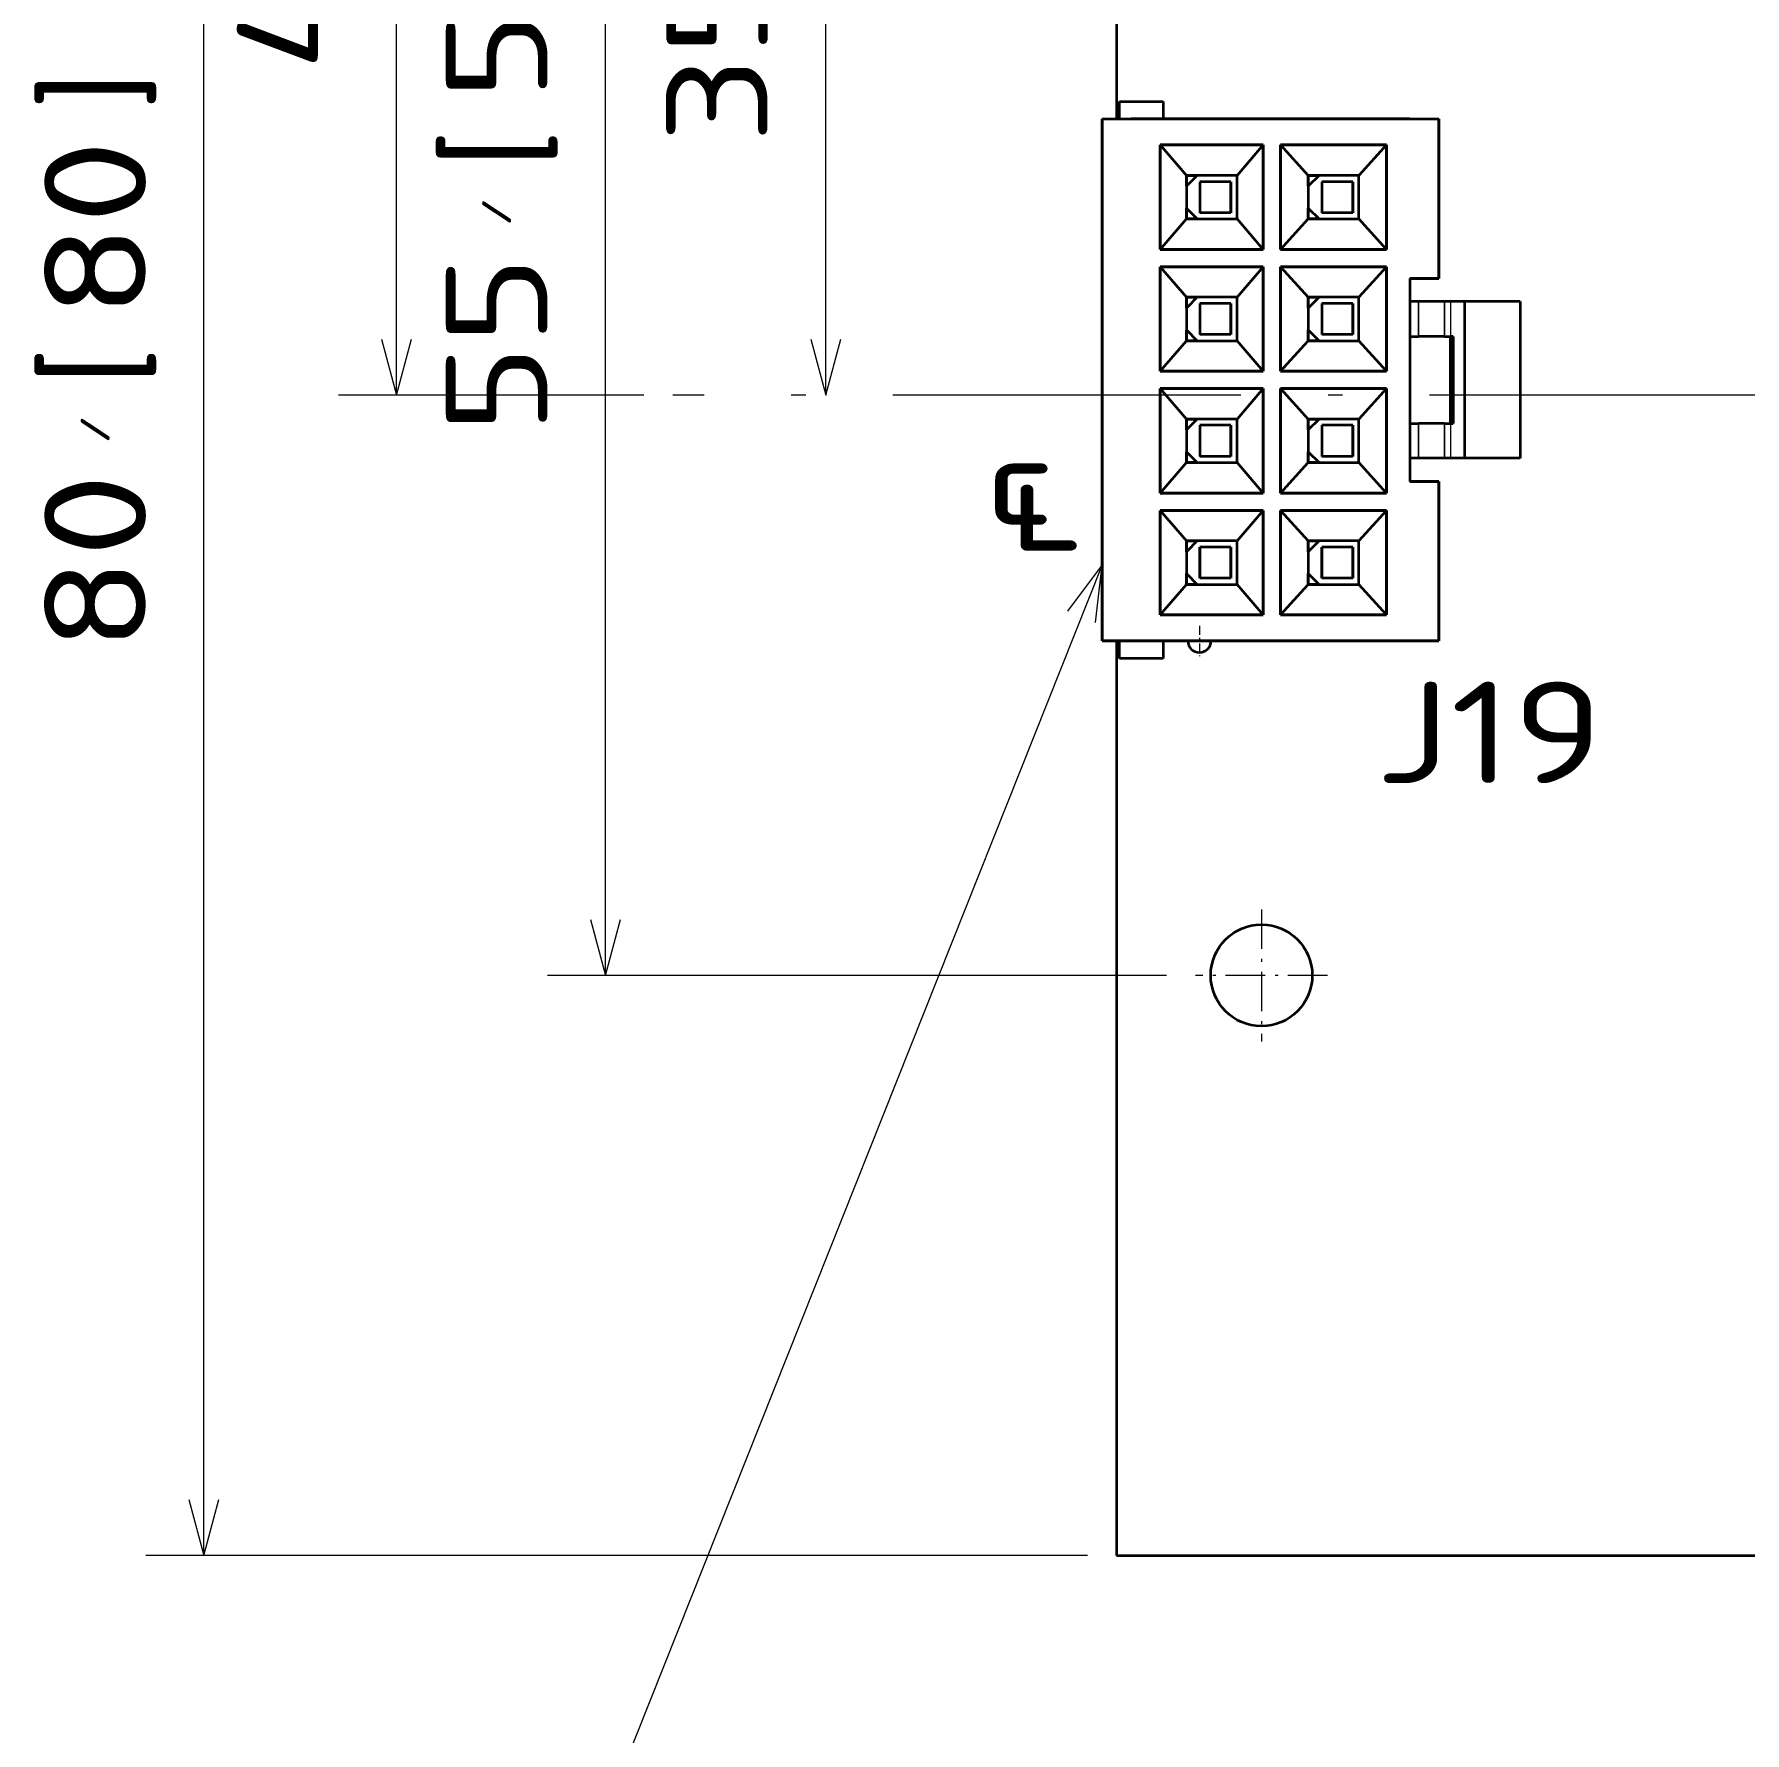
# Model space of a CAD drawing. Extents: x 23 to 417, y 3 to 294.
# Drawn here: x 102.9 to 161.9, y 102.1 to 160.6 of the extents above; entities that cross this region are included whole.
import ezdxf
from ezdxf.enums import TextEntityAlignment as Align

# ---------------------------------------------------------------- set-up
doc = ezdxf.new("R2010")
doc.units = 0
doc.linetypes.add('DASHDOT', pattern=[18.5, 12, -3, 0.5, -3])
doc.layers.get('0').update_dxf_attribs({"lineweight": 13})
doc.styles.add('GDT', font='gdt.shx')
doc.styles.get("Standard").update_dxf_attribs({"font": 'isocp.shx'})
doc.dimstyles.get("Standard").update_dxf_attribs({"dimtxt": 2.5, "dimasz": 2.5, "dimexe": 1.25, "dimexo": 0.625, "dimtad": 1, "dimtxsty": 'Standard', "dimcen": 2.5, "dimadec": 0, "dimazin": 0, "dimtfac": 1, "dimtmove": 0, "dimatfit": 0, "dimfxl": 0, "dimarcsym": 0})

# ---------------------------------------------------------------- blocks, each defined once
blk = doc.blocks.new('*D75')
at = {"color": 7, "lineweight": 13, "transparency": 16777216}
for p, q in [((141.97, 183.2), (120.63, 183.2)), ((122.63, 128.2), (122.63, 183.2)), ((141.97, 128.2), (120.63, 128.2))]:
    blk.add_line(p, q, dxfattribs=at)
for points in [[(123.148, 181.268), (122.63, 183.2), (122.113, 181.268)], [(122.113, 130.132), (122.63, 128.2), (123.148, 130.132)]]:
    blk.add_lwpolyline(points, dxfattribs=at)
for s, height, width, p, p2 in [(']', 3.5, 1.552525, (120.63, 165.518), (120.63, 166.876)), ('55', 3.5, 1.358107, (120.63, 158.379), (120.63, 164.518)), ('[', 3.5, 1.552525, (120.63, 156.021), (120.63, 157.379)), ('/', 1, 1.818182, (119.38, 154.021), (119.38, 155.021)), ('55', 3.5, 1.358107, (120.63, 146.882), (120.63, 153.021))]:
    blk.add_text(s, height=height, rotation=90, dxfattribs=dict(at, width=width)).set_placement(p, p2, align=Align.FIT)
blk = doc.blocks.new('*D80')
at = {"color": 7, "lineweight": 13, "ltscale": 0.343582, "transparency": 16777216}
blk.add_line((141.97, 183.2), (128.227, 183.2), dxfattribs=at)
at = {"color": 7, "lineweight": 13, "transparency": 16777216}
blk.add_line((130.227, 148.2), (130.227, 183.2), dxfattribs=at)
for points in [[(130.744, 181.268), (130.227, 183.2), (129.709, 181.268)], [(129.709, 150.132), (130.227, 148.2), (130.744, 150.132)]]:
    blk.add_lwpolyline(points, dxfattribs=at)
for s, height, width, p, p2 in [(']', 3.5, 1.552525, (128.227, 175.518), (128.227, 176.876)), ('35', 3.5, 1.358107, (128.227, 168.379), (128.227, 174.518)), ('[', 3.5, 1.552525, (128.227, 166.021), (128.227, 167.379)), ('/', 1, 1.818182, (126.977, 164.021), (126.977, 165.021)), ('35', 3.5, 1.358107, (128.227, 156.882), (128.227, 163.021))]:
    blk.add_text(s, height=height, rotation=90, dxfattribs=dict(at, width=width)).set_placement(p, p2, align=Align.FIT)
blk = doc.blocks.new('*D81')
at = {"color": 7, "lineweight": 13, "transparency": 16777216}
for p, q in [((139.245, 188.2), (113.431, 188.2)), ((115.431, 148.2), (115.431, 188.2))]:
    blk.add_line(p, q, dxfattribs=at)
at = {"color": 7, "lineweight": 13, "ltscale": 0.263226, "transparency": 16777216}
blk.add_line((123.96, 148.2), (113.431, 148.2), dxfattribs=at)
at = {"color": 7, "lineweight": 13, "transparency": 16777216}
for points in [[(115.949, 186.268), (115.431, 188.2), (114.913, 186.268)], [(114.913, 150.132), (115.431, 148.2), (115.949, 150.132)]]:
    blk.add_lwpolyline(points, dxfattribs=at)
for s, height, width, p, p2 in [(']', 3.5, 1.552525, (113.431, 178.018), (113.431, 179.376)), ('40', 3.5, 1.29842, (113.431, 170.879), (113.431, 177.018)), ('[', 3.5, 1.552525, (113.431, 168.521), (113.431, 169.879)), ('/', 1, 1.818182, (112.181, 166.521), (112.181, 167.521)), ('40', 3.5, 1.29842, (113.431, 159.382), (113.431, 165.521))]:
    blk.add_text(s, height=height, rotation=90, dxfattribs=dict(at, width=width)).set_placement(p, p2, align=Align.FIT)
blk = doc.blocks.new('*D82')
at = {"color": 7, "lineweight": 13, "transparency": 16777216}
for p, q in [((139.245, 188.2), (106.792, 188.2)), ((108.792, 108.2), (108.792, 188.2)), ((139.245, 108.2), (106.792, 108.2))]:
    blk.add_line(p, q, dxfattribs=at)
for points in [[(109.31, 186.268), (108.792, 188.2), (108.275, 186.268)], [(108.275, 110.132), (108.792, 108.2), (109.31, 110.132)]]:
    blk.add_lwpolyline(points, dxfattribs=at)
for s, height, width, p, p2 in [(']', 3.5, 1.552525, (106.792, 158.018), (106.792, 159.376)), ('80', 3.5, 1.402228, (106.792, 150.879), (106.792, 157.018)), ('[', 3.5, 1.552525, (106.792, 148.521), (106.792, 149.879)), ('/', 1, 1.818182, (105.542, 146.521), (105.542, 147.521)), ('80', 3.5, 1.402228, (106.792, 139.382), (106.792, 145.521))]:
    blk.add_text(s, height=height, rotation=90, dxfattribs=dict(at, width=width)).set_placement(p, p2, align=Align.FIT)
blk = doc.blocks.new('BLOCK74')
at = {"color": 7, "linetype": 'DASHDOT', "lineweight": 13, "ltscale": 0.11375}
for p, q in [((-52.5, 22.128), (-52.5, 17.578)), ((-50.225, 19.853), (-54.775, 19.853))]:
    blk.add_line(p, q, dxfattribs=at)
blk = doc.blocks.new('BLOCK79')
at = {"color": 7, "linetype": 'DASHDOT', "lineweight": 13, "ltscale": 0.026}
for p, q in [((-54.64, 31.903), (-54.64, 30.863)), ((-54.12, 31.383), (-55.16, 31.383))]:
    blk.add_line(p, q, dxfattribs=at)
blk = doc.blocks.new('BLOCK81')
at = {"color": 7, "lineweight": 13}
blk.add_line((-57.99, 34.009), (-75.595, -10.228), dxfattribs=at)
blk.add_lwpolyline([(-58.223, 32.023), (-57.99, 34.009), (-59.185, 32.406)], dxfattribs=at)
blk.add_circle((-76.784, -13.216), 3.216, dxfattribs=at)
blk.add_text('2', height=3.5, dxfattribs=at).set_placement((-78.144, -14.966), (-75.424, -14.966), align=Align.FIT)
blk = doc.blocks.new('BLOCK86')
at = {"color": 7, "lineweight": 35}
for p, q in [((-57.5, 79.853), (-57.5, 49.383)), ((-57.5, 31.383), (-57.5, -0.147)), ((-57.5, -0.147), (82.5, -0.147))]:
    blk.add_line(p, q, dxfattribs=at)
at = {"color": 7, "lineweight": 35, "ltscale": 0.0375}
for p, q in [((-57.39, 49.983), (-55.89, 49.983)), ((-57.39, 49.983), (-55.89, 49.983)), ((-53.34, 45.933), (-53.34, 47.433)), ((-53.34, 45.933), (-53.34, 47.433)), ((-49.14, 45.933), (-49.14, 47.433)), ((-49.14, 45.933), (-49.14, 47.433)), ((-53.34, 41.733), (-53.34, 43.233)), ((-53.34, 41.733), (-53.34, 43.233)), ((-49.14, 41.733), (-49.14, 43.233)), ((-49.14, 41.733), (-49.14, 43.233)), ((-53.34, 37.533), (-53.34, 39.033)), ((-53.34, 37.533), (-53.34, 39.033)), ((-49.14, 37.533), (-49.14, 39.033)), ((-49.14, 37.533), (-49.14, 39.033)), ((-53.34, 33.333), (-53.34, 34.833)), ((-53.34, 33.333), (-53.34, 34.833)), ((-49.14, 33.333), (-49.14, 34.833)), ((-49.14, 33.333), (-49.14, 34.833)), ((-55.89, 30.783), (-57.39, 30.783)), ((-55.89, 30.783), (-57.39, 30.783))]:
    blk.add_line(p, q, dxfattribs=at)
at = {"color": 7, "lineweight": 35, "ltscale": 0.015}
for p, q in [((-57.39, 49.383), (-57.39, 49.983)), ((-57.39, 49.383), (-57.39, 49.983)), ((-55.89, 49.983), (-55.89, 49.383)), ((-55.89, 49.983), (-55.89, 49.383)), ((-57.39, 30.783), (-57.39, 31.383)), ((-57.39, 30.783), (-57.39, 31.383)), ((-55.89, 31.383), (-55.89, 30.783)), ((-55.89, 31.383), (-55.89, 30.783))]:
    blk.add_line(p, q, dxfattribs=at)
at = {"color": 7, "lineweight": 35, "ltscale": 0.45}
for p, q in [((-57.99, 31.383), (-57.99, 49.383)), ((-57.99, 49.383), (-57.99, 31.383))]:
    blk.add_line(p, q, dxfattribs=at)
at = {"color": 7, "lineweight": 35, "ltscale": 0.29}
for p, q in [((-57.99, 49.383), (-46.39, 49.383)), ((-57.99, 49.383), (-46.39, 49.383)), ((-57.99, 31.383), (-46.39, 31.383)), ((-46.39, 31.383), (-57.99, 31.383))]:
    blk.add_line(p, q, dxfattribs=at)
at = {"color": 7, "lineweight": 35, "ltscale": 0.24}
for p, q in [((-47.39, 49.383), (-56.99, 49.383)), ((-56.99, 49.383), (-47.39, 49.383))]:
    blk.add_line(p, q, dxfattribs=at)
at = {"color": 7, "lineweight": 35, "ltscale": 0.1375}
for p, q in [((-46.39, 49.383), (-46.39, 43.883)), ((-46.39, 43.883), (-46.39, 49.383)), ((-46.39, 36.883), (-46.39, 31.383)), ((-46.39, 31.383), (-46.39, 36.883))]:
    blk.add_line(p, q, dxfattribs=at)
at = {"color": 7, "lineweight": 35, "ltscale": 0.09}
for p, q in [((-55.99, 48.483), (-55.99, 44.883)), ((-55.99, 44.883), (-55.99, 48.483)), ((-52.44, 44.883), (-52.44, 48.483)), ((-52.44, 48.483), (-52.44, 44.883)), ((-51.84, 48.483), (-51.84, 44.883)), ((-51.84, 44.883), (-51.84, 48.483)), ((-48.19, 44.883), (-48.19, 48.483)), ((-48.19, 48.483), (-48.19, 44.883)), ((-55.99, 44.283), (-55.99, 40.683)), ((-55.99, 40.683), (-55.99, 44.283)), ((-52.44, 40.683), (-52.44, 44.283)), ((-52.44, 44.283), (-52.44, 40.683)), ((-51.84, 44.283), (-51.84, 40.683)), ((-51.84, 40.683), (-51.84, 44.283)), ((-48.19, 40.683), (-48.19, 44.283)), ((-48.19, 44.283), (-48.19, 40.683)), ((-55.99, 40.083), (-55.99, 36.483)), ((-55.99, 36.483), (-55.99, 40.083)), ((-52.44, 36.483), (-52.44, 40.083)), ((-52.44, 40.083), (-52.44, 36.483)), ((-51.84, 40.083), (-51.84, 36.483)), ((-51.84, 36.483), (-51.84, 40.083)), ((-48.19, 36.483), (-48.19, 40.083)), ((-48.19, 40.083), (-48.19, 36.483)), ((-55.99, 35.883), (-55.99, 32.283)), ((-55.99, 32.283), (-55.99, 35.883)), ((-52.44, 32.283), (-52.44, 35.883)), ((-52.44, 35.883), (-52.44, 32.283)), ((-51.84, 35.883), (-51.84, 32.283)), ((-51.84, 32.283), (-51.84, 35.883)), ((-48.19, 32.283), (-48.19, 35.883)), ((-48.19, 35.883), (-48.19, 32.283))]:
    blk.add_line(p, q, dxfattribs=at)
at = {"color": 7, "lineweight": 35, "ltscale": 0.08875}
for p, q in [((-52.44, 48.483), (-55.99, 48.483)), ((-55.99, 48.483), (-52.44, 48.483)), ((-55.99, 44.883), (-52.44, 44.883)), ((-52.44, 44.883), (-55.99, 44.883)), ((-52.44, 44.283), (-55.99, 44.283)), ((-55.99, 44.283), (-52.44, 44.283)), ((-55.99, 40.683), (-52.44, 40.683)), ((-52.44, 40.683), (-55.99, 40.683)), ((-52.44, 40.083), (-55.99, 40.083)), ((-55.99, 40.083), (-52.44, 40.083)), ((-55.99, 36.483), (-52.44, 36.483)), ((-52.44, 36.483), (-55.99, 36.483)), ((-52.44, 35.883), (-55.99, 35.883)), ((-55.99, 35.883), (-52.44, 35.883)), ((-55.99, 32.283), (-52.44, 32.283)), ((-52.44, 32.283), (-55.99, 32.283))]:
    blk.add_line(p, q, dxfattribs=at)
at = {"color": 7, "lineweight": 35, "ltscale": 0.034573}
for p, q in [((-55.99, 48.483), (-55.09, 47.433)), ((-55.99, 48.483), (-55.09, 47.433)), ((-52.44, 48.483), (-53.34, 47.433)), ((-52.44, 48.483), (-53.34, 47.433)), ((-55.99, 44.883), (-55.09, 45.933)), ((-55.99, 44.883), (-55.09, 45.933)), ((-52.44, 44.883), (-53.34, 45.933)), ((-52.44, 44.883), (-53.34, 45.933)), ((-55.99, 44.283), (-55.09, 43.233)), ((-55.99, 44.283), (-55.09, 43.233)), ((-52.44, 44.283), (-53.34, 43.233)), ((-52.44, 44.283), (-53.34, 43.233)), ((-55.99, 40.683), (-55.09, 41.733)), ((-55.99, 40.683), (-55.09, 41.733)), ((-52.44, 40.683), (-53.34, 41.733)), ((-52.44, 40.683), (-53.34, 41.733)), ((-55.99, 40.083), (-55.09, 39.033)), ((-55.99, 40.083), (-55.09, 39.033)), ((-52.44, 40.083), (-53.34, 39.033)), ((-52.44, 40.083), (-53.34, 39.033)), ((-55.99, 36.483), (-55.09, 37.533)), ((-55.99, 36.483), (-55.09, 37.533)), ((-52.44, 36.483), (-53.34, 37.533)), ((-52.44, 36.483), (-53.34, 37.533)), ((-55.99, 35.883), (-55.09, 34.833)), ((-55.99, 35.883), (-55.09, 34.833)), ((-52.44, 35.883), (-53.34, 34.833)), ((-52.44, 35.883), (-53.34, 34.833)), ((-55.99, 32.283), (-55.09, 33.333)), ((-55.99, 32.283), (-55.09, 33.333)), ((-52.44, 32.283), (-53.34, 33.333)), ((-52.44, 32.283), (-53.34, 33.333))]:
    blk.add_line(p, q, dxfattribs=at)
at = {"color": 7, "lineweight": 35, "ltscale": 0.09125}
for p, q in [((-48.19, 48.483), (-51.84, 48.483)), ((-51.84, 48.483), (-48.19, 48.483)), ((-51.84, 44.883), (-48.19, 44.883)), ((-48.19, 44.883), (-51.84, 44.883)), ((-48.19, 44.283), (-51.84, 44.283)), ((-51.84, 44.283), (-48.19, 44.283)), ((-51.84, 40.683), (-48.19, 40.683)), ((-48.19, 40.683), (-51.84, 40.683)), ((-48.19, 40.083), (-51.84, 40.083)), ((-51.84, 40.083), (-48.19, 40.083)), ((-51.84, 36.483), (-48.19, 36.483)), ((-48.19, 36.483), (-51.84, 36.483)), ((-48.19, 35.883), (-51.84, 35.883)), ((-51.84, 35.883), (-48.19, 35.883)), ((-51.84, 32.283), (-48.19, 32.283)), ((-48.19, 32.283), (-51.84, 32.283))]:
    blk.add_line(p, q, dxfattribs=at)
at = {"color": 7, "lineweight": 35, "ltscale": 0.0354}
for p, q in [((-51.84, 48.483), (-50.89, 47.433)), ((-51.84, 48.483), (-50.89, 47.433)), ((-48.19, 48.483), (-49.14, 47.433)), ((-48.19, 48.483), (-49.14, 47.433)), ((-51.84, 44.883), (-50.89, 45.933)), ((-51.84, 44.883), (-50.89, 45.933)), ((-48.19, 44.883), (-49.14, 45.933)), ((-48.19, 44.883), (-49.14, 45.933)), ((-51.84, 44.283), (-50.89, 43.233)), ((-51.84, 44.283), (-50.89, 43.233)), ((-48.19, 44.283), (-49.14, 43.233)), ((-48.19, 44.283), (-49.14, 43.233)), ((-51.84, 40.683), (-50.89, 41.733)), ((-51.84, 40.683), (-50.89, 41.733)), ((-48.19, 40.683), (-49.14, 41.733)), ((-48.19, 40.683), (-49.14, 41.733)), ((-51.84, 40.083), (-50.89, 39.033)), ((-51.84, 40.083), (-50.89, 39.033)), ((-48.19, 40.083), (-49.14, 39.033)), ((-48.19, 40.083), (-49.14, 39.033)), ((-51.84, 36.483), (-50.89, 37.533)), ((-51.84, 36.483), (-50.89, 37.533)), ((-48.19, 36.483), (-49.14, 37.533)), ((-48.19, 36.483), (-49.14, 37.533)), ((-51.84, 35.883), (-50.89, 34.833)), ((-51.84, 35.883), (-50.89, 34.833)), ((-48.19, 35.883), (-49.14, 34.833)), ((-48.19, 35.883), (-49.14, 34.833)), ((-51.84, 32.283), (-50.89, 33.333)), ((-51.84, 32.283), (-50.89, 33.333)), ((-48.19, 32.283), (-49.14, 33.333)), ((-48.19, 32.283), (-49.14, 33.333))]:
    blk.add_line(p, q, dxfattribs=at)
at = {"color": 7, "lineweight": 35, "ltscale": 0.009375}
for p, q in [((-55.09, 47.433), (-55.09, 47.058)), ((-54.715, 47.433), (-55.09, 47.433)), ((-55.09, 47.058), (-55.09, 47.433)), ((-55.09, 47.433), (-54.715, 47.433)), ((-50.515, 47.433), (-50.89, 47.433)), ((-50.89, 47.433), (-50.89, 47.058)), ((-50.89, 47.433), (-50.515, 47.433)), ((-50.89, 47.058), (-50.89, 47.433)), ((-55.09, 46.308), (-55.09, 45.933)), ((-55.09, 45.933), (-55.09, 46.308)), ((-50.89, 46.308), (-50.89, 45.933)), ((-50.89, 45.933), (-50.89, 46.308)), ((-55.09, 45.933), (-54.715, 45.933)), ((-54.715, 45.933), (-55.09, 45.933)), ((-50.89, 45.933), (-50.515, 45.933)), ((-50.515, 45.933), (-50.89, 45.933)), ((-55.09, 43.233), (-55.09, 42.858)), ((-54.715, 43.233), (-55.09, 43.233)), ((-55.09, 42.858), (-55.09, 43.233)), ((-55.09, 43.233), (-54.715, 43.233)), ((-50.515, 43.233), (-50.89, 43.233)), ((-50.89, 43.233), (-50.89, 42.858)), ((-50.89, 43.233), (-50.515, 43.233)), ((-50.89, 42.858), (-50.89, 43.233)), ((-55.09, 42.108), (-55.09, 41.733)), ((-55.09, 41.733), (-55.09, 42.108)), ((-50.89, 42.108), (-50.89, 41.733)), ((-50.89, 41.733), (-50.89, 42.108)), ((-55.09, 41.733), (-54.715, 41.733)), ((-54.715, 41.733), (-55.09, 41.733)), ((-50.89, 41.733), (-50.515, 41.733)), ((-50.515, 41.733), (-50.89, 41.733)), ((-55.09, 39.033), (-55.09, 38.658)), ((-54.715, 39.033), (-55.09, 39.033)), ((-55.09, 38.658), (-55.09, 39.033)), ((-55.09, 39.033), (-54.715, 39.033)), ((-50.515, 39.033), (-50.89, 39.033)), ((-50.89, 39.033), (-50.89, 38.658)), ((-50.89, 39.033), (-50.515, 39.033)), ((-50.89, 38.658), (-50.89, 39.033)), ((-55.09, 37.908), (-55.09, 37.533)), ((-55.09, 37.533), (-55.09, 37.908)), ((-50.89, 37.908), (-50.89, 37.533)), ((-50.89, 37.533), (-50.89, 37.908)), ((-55.09, 37.533), (-54.715, 37.533)), ((-54.715, 37.533), (-55.09, 37.533)), ((-50.89, 37.533), (-50.515, 37.533)), ((-50.515, 37.533), (-50.89, 37.533)), ((-55.09, 34.833), (-55.09, 34.458)), ((-54.715, 34.833), (-55.09, 34.833)), ((-55.09, 34.458), (-55.09, 34.833)), ((-55.09, 34.833), (-54.715, 34.833)), ((-50.515, 34.833), (-50.89, 34.833)), ((-50.89, 34.833), (-50.89, 34.458)), ((-50.89, 34.833), (-50.515, 34.833)), ((-50.89, 34.458), (-50.89, 34.833)), ((-55.09, 33.708), (-55.09, 33.333)), ((-55.09, 33.333), (-55.09, 33.708)), ((-50.89, 33.708), (-50.89, 33.333)), ((-50.89, 33.333), (-50.89, 33.708)), ((-55.09, 33.333), (-54.715, 33.333)), ((-54.715, 33.333), (-55.09, 33.333)), ((-50.89, 33.333), (-50.515, 33.333)), ((-50.515, 33.333), (-50.89, 33.333))]:
    blk.add_line(p, q, dxfattribs=at)
at = {"color": 7, "lineweight": 35, "ltscale": 0.013258}
for p, q in [((-54.715, 47.433), (-55.09, 47.058)), ((-54.715, 47.433), (-55.09, 47.058)), ((-50.515, 47.433), (-50.89, 47.058)), ((-50.515, 47.433), (-50.89, 47.058)), ((-55.09, 46.308), (-54.715, 45.933)), ((-55.09, 46.308), (-54.715, 45.933)), ((-50.89, 46.308), (-50.515, 45.933)), ((-50.89, 46.308), (-50.515, 45.933)), ((-54.715, 43.233), (-55.09, 42.858)), ((-54.715, 43.233), (-55.09, 42.858)), ((-50.515, 43.233), (-50.89, 42.858)), ((-50.515, 43.233), (-50.89, 42.858)), ((-55.09, 42.108), (-54.715, 41.733)), ((-55.09, 42.108), (-54.715, 41.733)), ((-50.89, 42.108), (-50.515, 41.733)), ((-50.89, 42.108), (-50.515, 41.733)), ((-54.715, 39.033), (-55.09, 38.658)), ((-54.715, 39.033), (-55.09, 38.658)), ((-50.515, 39.033), (-50.89, 38.658)), ((-50.515, 39.033), (-50.89, 38.658)), ((-55.09, 37.908), (-54.715, 37.533)), ((-55.09, 37.908), (-54.715, 37.533)), ((-50.89, 37.908), (-50.515, 37.533)), ((-50.89, 37.908), (-50.515, 37.533)), ((-54.715, 34.833), (-55.09, 34.458)), ((-54.715, 34.833), (-55.09, 34.458)), ((-50.515, 34.833), (-50.89, 34.458)), ((-50.515, 34.833), (-50.89, 34.458)), ((-55.09, 33.708), (-54.715, 33.333)), ((-55.09, 33.708), (-54.715, 33.333)), ((-50.89, 33.708), (-50.515, 33.333)), ((-50.89, 33.708), (-50.515, 33.333))]:
    blk.add_line(p, q, dxfattribs=at)
at = {"color": 7, "lineweight": 35, "ltscale": 0.034375}
for p, q in [((-53.34, 47.433), (-54.715, 47.433)), ((-53.34, 47.433), (-54.715, 47.433)), ((-49.14, 47.433), (-50.515, 47.433)), ((-49.14, 47.433), (-50.515, 47.433)), ((-54.715, 45.933), (-53.34, 45.933)), ((-54.715, 45.933), (-53.34, 45.933)), ((-50.515, 45.933), (-49.14, 45.933)), ((-50.515, 45.933), (-49.14, 45.933)), ((-53.34, 43.233), (-54.715, 43.233)), ((-53.34, 43.233), (-54.715, 43.233)), ((-49.14, 43.233), (-50.515, 43.233)), ((-49.14, 43.233), (-50.515, 43.233)), ((-54.715, 41.733), (-53.34, 41.733)), ((-54.715, 41.733), (-53.34, 41.733)), ((-50.515, 41.733), (-49.14, 41.733)), ((-50.515, 41.733), (-49.14, 41.733)), ((-53.34, 39.033), (-54.715, 39.033)), ((-53.34, 39.033), (-54.715, 39.033)), ((-49.14, 39.033), (-50.515, 39.033)), ((-49.14, 39.033), (-50.515, 39.033)), ((-54.715, 37.533), (-53.34, 37.533)), ((-54.715, 37.533), (-53.34, 37.533)), ((-50.515, 37.533), (-49.14, 37.533)), ((-50.515, 37.533), (-49.14, 37.533)), ((-53.34, 34.833), (-54.715, 34.833)), ((-53.34, 34.833), (-54.715, 34.833)), ((-49.14, 34.833), (-50.515, 34.833)), ((-49.14, 34.833), (-50.515, 34.833)), ((-54.715, 33.333), (-53.34, 33.333)), ((-54.715, 33.333), (-53.34, 33.333)), ((-50.515, 33.333), (-49.14, 33.333)), ((-50.515, 33.333), (-49.14, 33.333))]:
    blk.add_line(p, q, dxfattribs=at)
at = {"color": 7, "lineweight": 35, "ltscale": 0.02675}
for p, q in [((-54.625, 47.218), (-54.625, 46.148)), ((-53.555, 47.218), (-54.625, 47.218)), ((-54.625, 47.218), (-54.625, 46.148)), ((-53.555, 47.218), (-54.625, 47.218)), ((-53.555, 46.148), (-53.555, 47.218)), ((-53.555, 47.218), (-53.555, 46.148)), ((-50.425, 47.218), (-50.425, 46.148)), ((-49.355, 47.218), (-50.425, 47.218)), ((-50.425, 47.218), (-50.425, 46.148)), ((-49.355, 47.218), (-50.425, 47.218)), ((-49.355, 46.148), (-49.355, 47.218)), ((-49.355, 47.218), (-49.355, 46.148)), ((-53.555, 46.148), (-54.625, 46.148)), ((-53.555, 46.148), (-54.625, 46.148)), ((-49.355, 46.148), (-50.425, 46.148)), ((-49.355, 46.148), (-50.425, 46.148)), ((-54.625, 43.018), (-54.625, 41.948)), ((-53.555, 43.018), (-54.625, 43.018)), ((-54.625, 43.018), (-54.625, 41.948)), ((-53.555, 43.018), (-54.625, 43.018)), ((-53.555, 41.948), (-53.555, 43.018)), ((-53.555, 43.018), (-53.555, 41.948)), ((-50.425, 43.018), (-50.425, 41.948)), ((-49.355, 43.018), (-50.425, 43.018)), ((-50.425, 43.018), (-50.425, 41.948)), ((-49.355, 43.018), (-50.425, 43.018)), ((-49.355, 41.948), (-49.355, 43.018)), ((-49.355, 43.018), (-49.355, 41.948)), ((-53.555, 41.948), (-54.625, 41.948)), ((-53.555, 41.948), (-54.625, 41.948)), ((-49.355, 41.948), (-50.425, 41.948)), ((-49.355, 41.948), (-50.425, 41.948)), ((-54.625, 38.818), (-54.625, 37.748)), ((-53.555, 38.818), (-54.625, 38.818)), ((-54.625, 38.818), (-54.625, 37.748)), ((-53.555, 38.818), (-54.625, 38.818)), ((-53.555, 37.748), (-53.555, 38.818)), ((-53.555, 38.818), (-53.555, 37.748)), ((-50.425, 38.818), (-50.425, 37.748)), ((-49.355, 38.818), (-50.425, 38.818)), ((-50.425, 38.818), (-50.425, 37.748)), ((-49.355, 38.818), (-50.425, 38.818)), ((-49.355, 37.748), (-49.355, 38.818)), ((-49.355, 38.818), (-49.355, 37.748)), ((-53.555, 37.748), (-54.625, 37.748)), ((-53.555, 37.748), (-54.625, 37.748)), ((-49.355, 37.748), (-50.425, 37.748)), ((-49.355, 37.748), (-50.425, 37.748)), ((-54.625, 33.548), (-54.625, 34.618)), ((-53.555, 34.618), (-54.625, 34.618)), ((-54.625, 34.618), (-54.625, 33.548)), ((-53.555, 34.618), (-54.625, 34.618)), ((-53.555, 33.548), (-53.555, 34.618)), ((-53.555, 34.618), (-53.555, 33.548)), ((-50.425, 33.548), (-50.425, 34.618)), ((-49.355, 34.618), (-50.425, 34.618)), ((-50.425, 34.618), (-50.425, 33.548)), ((-49.355, 34.618), (-50.425, 34.618)), ((-49.355, 33.548), (-49.355, 34.618)), ((-49.355, 34.618), (-49.355, 33.548)), ((-53.555, 33.548), (-54.625, 33.548)), ((-53.555, 33.548), (-54.625, 33.548)), ((-49.355, 33.548), (-50.425, 33.548)), ((-49.355, 33.548), (-50.425, 33.548))]:
    blk.add_line(p, q, dxfattribs=at)
at = {"color": 7, "lineweight": 35, "ltscale": 0.01875}
for p, q in [((-55.09, 47.058), (-55.09, 46.308)), ((-55.09, 47.058), (-55.09, 46.308)), ((-50.89, 47.058), (-50.89, 46.308)), ((-50.89, 47.058), (-50.89, 46.308)), ((-55.09, 42.858), (-55.09, 42.108)), ((-55.09, 42.858), (-55.09, 42.108)), ((-50.89, 42.858), (-50.89, 42.108)), ((-50.89, 42.858), (-50.89, 42.108)), ((-55.09, 38.658), (-55.09, 37.908)), ((-55.09, 38.658), (-55.09, 37.908)), ((-50.89, 38.658), (-50.89, 37.908)), ((-50.89, 38.658), (-50.89, 37.908)), ((-55.09, 34.458), (-55.09, 33.708)), ((-55.09, 34.458), (-55.09, 33.708)), ((-50.89, 34.458), (-50.89, 33.708)), ((-50.89, 34.458), (-50.89, 33.708))]:
    blk.add_line(p, q, dxfattribs=at)
at = {"color": 7, "lineweight": 35, "ltscale": 0.175}
blk.add_line((-47.39, 43.883), (-47.39, 36.883), dxfattribs=at)
blk.add_line((-47.39, 43.883), (-47.39, 36.883), dxfattribs=at)
at = {"color": 7, "lineweight": 35, "ltscale": 0.025}
for p, q in [((-46.39, 43.883), (-47.39, 43.883)), ((-47.39, 43.883), (-46.39, 43.883)), ((-47.39, 36.883), (-46.39, 36.883)), ((-46.39, 36.883), (-47.39, 36.883))]:
    blk.add_line(p, q, dxfattribs=at)
at = {"color": 7, "lineweight": 35, "ltscale": 0.0075}
for p, q in [((-47.09, 43.083), (-47.39, 43.083)), ((-47.09, 43.083), (-47.39, 43.083)), ((-47.39, 41.883), (-47.09, 41.883)), ((-47.39, 41.883), (-47.09, 41.883)), ((-47.39, 38.883), (-47.09, 38.883)), ((-47.39, 38.883), (-47.09, 38.883)), ((-47.09, 37.683), (-47.39, 37.683)), ((-47.09, 37.683), (-47.39, 37.683))]:
    blk.add_line(p, q, dxfattribs=at)
at = {"color": 7, "lineweight": 35, "ltscale": 0.0225}
for p, q in [((-46.19, 43.083), (-47.09, 43.083)), ((-46.19, 43.083), (-47.09, 43.083)), ((-46.19, 41.883), (-47.09, 41.883)), ((-46.19, 41.883), (-47.09, 41.883)), ((-46.19, 38.883), (-47.09, 38.883)), ((-46.19, 38.883), (-47.09, 38.883)), ((-46.19, 37.683), (-47.09, 37.683)), ((-46.19, 37.683), (-47.09, 37.683))]:
    blk.add_line(p, q, dxfattribs=at)
at = {"color": 7, "lineweight": 13, "ltscale": 0.03}
for p, q in [((-47.09, 41.883), (-47.09, 43.083)), ((-47.09, 43.083), (-47.09, 41.883)), ((-46.19, 41.883), (-46.19, 43.083)), ((-46.19, 43.083), (-46.19, 41.883)), ((-45.991, 43.083), (-45.991, 41.883)), ((-45.991, 43.083), (-45.991, 41.883)), ((-47.09, 37.683), (-47.09, 38.883)), ((-47.09, 38.883), (-47.09, 37.683)), ((-46.19, 37.683), (-46.19, 38.883)), ((-46.19, 38.883), (-46.19, 37.683)), ((-45.991, 38.883), (-45.991, 37.683)), ((-45.991, 38.883), (-45.991, 37.683))]:
    blk.add_line(p, q, dxfattribs=at)
at = {"color": 7, "lineweight": 35, "ltscale": 0.004981}
for p, q in [((-45.991, 43.083), (-46.19, 43.083)), ((-45.991, 43.083), (-46.19, 43.083)), ((-46.19, 41.883), (-45.991, 41.883)), ((-46.19, 41.883), (-45.991, 41.883)), ((-46.19, 38.883), (-45.991, 38.883)), ((-46.19, 38.883), (-45.991, 38.883)), ((-45.991, 37.683), (-46.19, 37.683)), ((-45.991, 37.683), (-46.19, 37.683))]:
    blk.add_line(p, q, dxfattribs=at)
at = {"color": 7, "lineweight": 35, "ltscale": 0.012177}
for p, q in [((-45.504, 43.083), (-45.991, 43.083)), ((-45.504, 43.083), (-45.991, 43.083)), ((-45.504, 37.683), (-45.991, 37.683)), ((-45.504, 37.683), (-45.991, 37.683))]:
    blk.add_line(p, q, dxfattribs=at)
at = {"color": 7, "lineweight": 35, "ltscale": 0.047842}
for p, q in [((-43.59, 43.083), (-45.504, 43.083)), ((-43.59, 43.083), (-45.504, 43.083)), ((-43.59, 37.683), (-45.504, 37.683)), ((-43.59, 37.683), (-45.504, 37.683))]:
    blk.add_line(p, q, dxfattribs=at)
at = {"color": 7, "lineweight": 35, "ltscale": 0.135}
for p, q in [((-45.504, 43.083), (-45.504, 37.683)), ((-45.504, 43.083), (-45.504, 37.683)), ((-43.59, 43.083), (-43.59, 37.683)), ((-43.59, 43.083), (-43.59, 37.683))]:
    blk.add_line(p, q, dxfattribs=at)
at = {"color": 7, "lineweight": 35, "ltscale": 0.002519}
for p, q in [((-45.89, 41.883), (-45.991, 41.883)), ((-45.89, 41.883), (-45.991, 41.883)), ((-45.89, 38.883), (-45.991, 38.883)), ((-45.89, 38.883), (-45.991, 38.883))]:
    blk.add_line(p, q, dxfattribs=at)
at = {"color": 7, "lineweight": 35, "ltscale": 0.075}
for p, q in [((-45.99, 41.883), (-45.99, 38.883)), ((-45.99, 38.883), (-45.99, 41.883)), ((-45.89, 38.883), (-45.89, 41.883)), ((-45.89, 41.883), (-45.89, 38.883))]:
    blk.add_line(p, q, dxfattribs=at)
at = {"color": 7, "lineweight": 35, "ltscale": 0.0025}
for p, q in [((-45.99, 38.883), (-45.89, 38.883)), ((-45.89, 38.883), (-45.99, 38.883))]:
    blk.add_line(p, q, dxfattribs=at)
at = {"color": 7, "lineweight": 35}
blk.add_circle((-52.5, 19.853), 1.75, dxfattribs=at)
blk.add_arc((-54.64, 31.383), 0.4, 180, 360, dxfattribs=at)
blk.add_arc((-54.64, 31.383), 0.4, 180, 360, dxfattribs=at)

msp = doc.modelspace()

# ---------------------------------------------------------------- linework, layer by layer
at = {"color": 7, "linetype": 'DASHDOT', "lineweight": 13}
msp.add_line((292.538, 148.2), (124.96, 148.2), dxfattribs=at)

# ---------------------------------------------------------------- block references
at = {"lineweight": 0}
for name in ['BLOCK86', 'BLOCK81', 'BLOCK79', 'BLOCK74']:
    msp.add_blockref(name, (197.745, 108.347), dxfattribs=at)

# ---------------------------------------------------------------- texts
at = {"color": 7, "lineweight": 13, "style": 'GDT'}
msp.add_text('q', height=3.5, dxfattribs=at).set_placement((135.687, 143.197), (138.254, 143.197), align=Align.FIT)
at = {"color": 7, "lineweight": 13}
msp.add_text('J19', height=3.5, dxfattribs=at).set_placement((149.163, 134.827), (157.047, 134.827), align=Align.FIT)

# ---------------------------------------------------------------- dimensions: what is measured, and where the dimension line sits
at = {"color": 0, "lineweight": 0}
for base, p1, p2, angle, picture, middle, dimtype in [((108.792, 188.2), (140.245, 108.2), (140.245, 188.2), 90, '*D82', (108.792, 149.379), 161), ((115.431, 148.2), (140.245, 188.2), (124.96, 148.2), 269.99857, '*D81', (115.431, 169.379), 160), ((122.63, 183.2), (142.97, 128.2), (142.97, 183.2), 90, '*D75', (122.63, 156.879), 161), ((130.227, 148.2), (142.97, 183.2), (124.96, 148.2), 269.99857, '*D80', (130.227, 166.879), 160)]:
    dim = msp.add_linear_dim(base=base, p1=p1, p2=p2, angle=angle, dimstyle='Standard', dxfattribs=at)
    dim.commit()
    dim.dimension.update_dxf_attribs({"geometry": picture, "text_midpoint": middle, "dimtype": dimtype})

doc.saveas('drawing.dxf')
